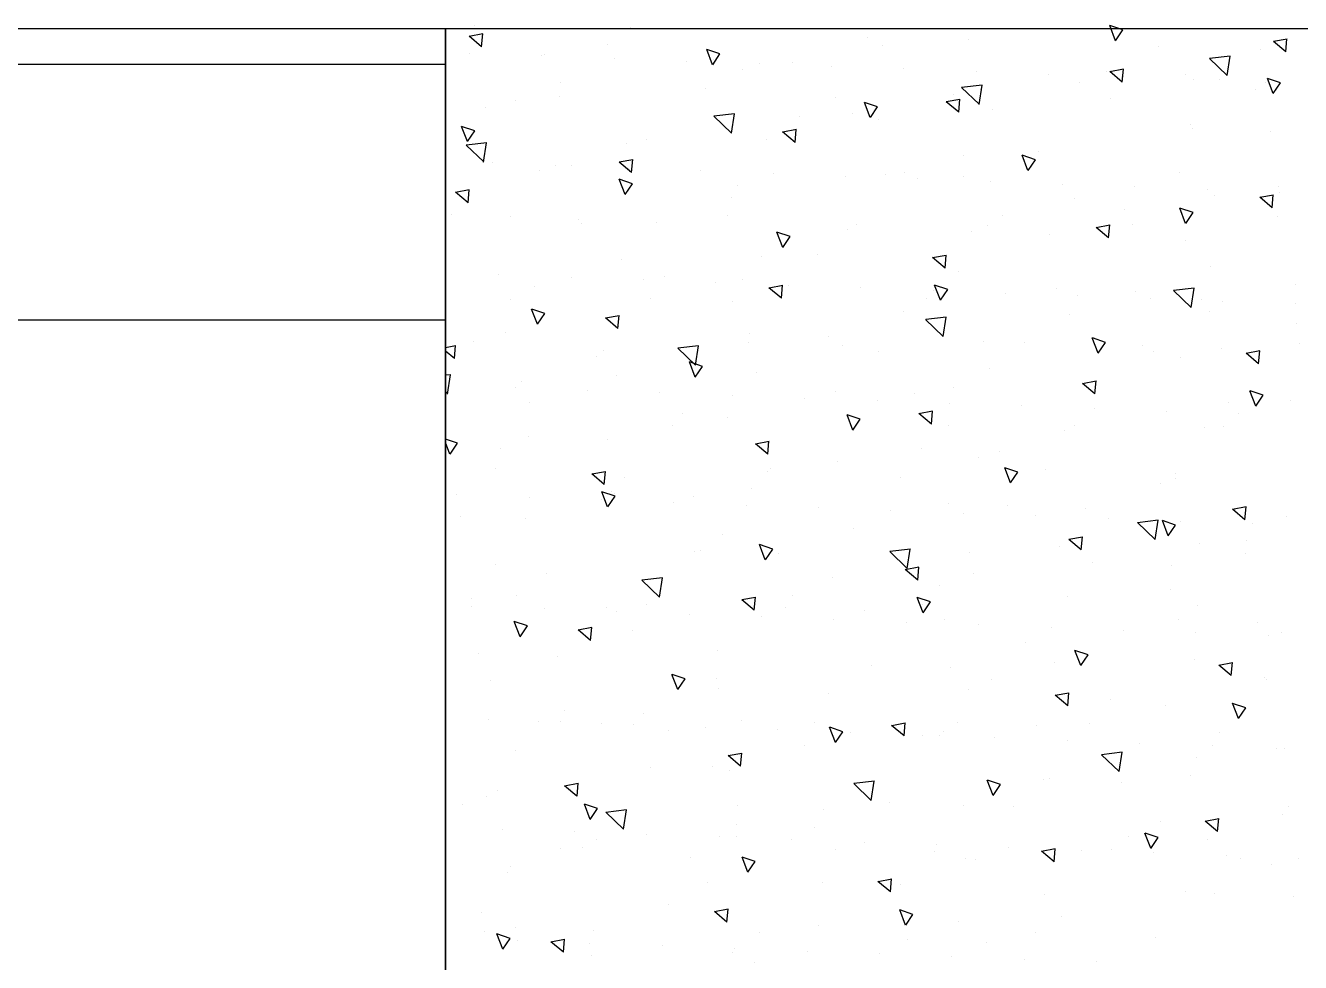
# Model space of a CAD drawing. Header units: metres. Extents: x 530797 to 531186, y 2675944 to 2676144.
# Drawn here: x 531147.135 to 531147.88, y 2676009.735 to 2676010.282 of the extents above; entities that cross this region are included whole.
import ezdxf

# ---------------------------------------------------------------- set-up
doc = ezdxf.new("R2010")
doc.units = ezdxf.units.M
doc.layers.add('IDT', color=7, linetype='Continuous')

# ---------------------------------------------------------------- blocks, each defined once
blk = doc.blocks.new('IDT')
at = {"layer": 'IDT', "color": 8}
for p, q in [((28.76703, 17.48292), (28.76703, 16.38292)), ((28.76703, 16.38292), (27.26703, 16.38292))]:
    blk.add_line(p, q, dxfattribs=at)
at = {"layer": 'IDT', "color": 8, "linetype": 'Continuous'}
for p, q in [((28.38682, 16.92805), (28.38682, 16.92805)), ((28.4291, 16.92651), (28.4291, 16.92651)), ((28.5867, 16.92825), (28.5867, 16.92825)), ((28.47137, 16.92497), (28.47137, 16.92497)), ((28.51365, 16.92342), (28.51365, 16.92342)), ((28.55593, 16.92188), (28.55593, 16.92188)), ((28.59821, 16.92033), (28.59821, 16.92033)), ((28.59974, 16.92257), (28.59974, 16.92257)), ((28.64048, 16.91879), (28.64048, 16.91879)), ((28.6817, 16.92461), (28.6817, 16.92461)), ((28.69824, 16.92245), (28.69758, 16.91486)), ((28.69825, 16.92245), (28.70554, 16.91633)), ((28.73363, 16.92068), (28.72937, 16.91436)), ((28.73368, 16.92066), (28.7371, 16.91176)), ((28.35217, 16.91375), (28.35217, 16.91375)), ((28.4227, 16.91119), (28.4227, 16.91119)), ((28.45117, 16.91648), (28.45117, 16.91648)), ((28.49708, 16.91486), (28.49708, 16.91486)), ((28.68276, 16.91724), (28.68276, 16.91724)), ((28.69755, 16.91501), (28.70551, 16.91648)), ((28.72504, 16.9157), (28.72504, 16.9157)), ((28.72937, 16.91436), (28.73705, 16.91179)), ((28.46742, 16.90477), (28.46742, 16.90477)), ((28.49831, 16.90667), (28.49405, 16.90036)), ((28.49836, 16.90665), (28.50177, 16.89776)), ((28.54938, 16.90682), (28.54938, 16.90682)), ((28.58352, 16.91081), (28.58352, 16.91081)), ((28.60271, 16.90483), (28.60205, 16.89724)), ((28.60272, 16.90483), (28.61001, 16.89871)), ((28.68055, 16.90953), (28.68055, 16.90953)), ((28.72645, 16.90791), (28.72645, 16.90791)), ((28.74434, 16.91044), (28.74434, 16.91044)), ((28.40742, 16.90179), (28.40742, 16.90179)), ((28.49405, 16.90036), (28.50173, 16.89778)), ((28.60202, 16.89739), (28.60998, 16.89886)), ((28.74625, 16.89935), (28.74625, 16.89935)), ((28.27189, 16.89002), (28.27189, 16.89002)), ((28.41706, 16.88902), (28.41706, 16.88902)), ((28.63679, 16.89484), (28.63679, 16.89484)), ((28.3178, 16.8884), (28.3178, 16.8884)), ((28.33511, 16.88697), (28.33511, 16.88697)), ((28.50126, 16.88307), (28.50126, 16.88307)), ((28.50649, 16.87977), (28.51445, 16.88124)), ((28.50719, 16.88721), (28.50652, 16.87962)), ((28.50719, 16.88721), (28.51449, 16.88109)), ((28.54717, 16.88145), (28.54717, 16.88145)), ((28.61394, 16.88155), (28.61394, 16.88155)), ((28.59041, 16.87577), (28.58615, 16.86946)), ((28.59046, 16.87575), (28.59387, 16.86686)), ((28.73064, 16.87612), (28.73064, 16.87612)), ((28.26893, 16.86748), (28.26893, 16.86748)), ((28.28475, 16.87122), (28.28475, 16.87122)), ((28.30248, 16.86793), (28.30248, 16.86793)), ((28.41166, 16.86959), (28.41099, 16.862)), ((28.41166, 16.86959), (28.41896, 16.86347)), ((28.45751, 16.86838), (28.45751, 16.86838)), ((28.4633, 16.86756), (28.4633, 16.86756)), ((28.58615, 16.86946), (28.59382, 16.86688)), ((28.62412, 16.86718), (28.62412, 16.86718)), ((28.72919, 16.87257), (28.72919, 16.87257)), ((28.3112, 16.86594), (28.3112, 16.86594)), ((28.35509, 16.86177), (28.35082, 16.85545)), ((28.35348, 16.86439), (28.35348, 16.86439)), ((28.35513, 16.86175), (28.35855, 16.85285)), ((28.37826, 16.86269), (28.37826, 16.86269)), ((28.39576, 16.86285), (28.39576, 16.86285)), ((28.41097, 16.86215), (28.41893, 16.86362)), ((28.43804, 16.8613), (28.43804, 16.8613)), ((28.48031, 16.85976), (28.48031, 16.85976)), ((28.48162, 16.86375), (28.48162, 16.86375)), ((28.53908, 16.86231), (28.53908, 16.86231)), ((28.68688, 16.86143), (28.68688, 16.86143)), ((28.6999, 16.86194), (28.6999, 16.86194)), ((28.31613, 16.85197), (28.31547, 16.84438)), ((28.31613, 16.85197), (28.32343, 16.84584)), ((28.32198, 16.85661), (28.32198, 16.85661)), ((28.35082, 16.85545), (28.3585, 16.85288)), ((28.36789, 16.85499), (28.36789, 16.85499)), ((28.52259, 16.85822), (28.52259, 16.85822)), ((28.56487, 16.85667), (28.56487, 16.85667)), ((28.59688, 16.85477), (28.59688, 16.85477)), ((28.60715, 16.85513), (28.60715, 16.85513)), ((28.64942, 16.85358), (28.64942, 16.85358)), ((28.67883, 16.85682), (28.67883, 16.85682)), ((28.6917, 16.85204), (28.6917, 16.85204)), ((28.31544, 16.84453), (28.3234, 16.846)), ((28.3493, 16.84595), (28.3493, 16.84595)), ((28.55136, 16.84966), (28.55136, 16.84966)), ((28.59726, 16.84804), (28.59726, 16.84804)), ((28.66315, 16.85064), (28.6614, 16.83934)), ((28.6631, 16.85061), (28.67341, 16.84072)), ((28.6825, 16.84487), (28.67824, 16.83856)), ((28.68255, 16.84485), (28.68596, 16.83596)), ((28.73398, 16.85049), (28.73398, 16.85049)), ((28.2746, 16.8375), (28.2746, 16.8375)), ((28.27822, 16.84192), (28.27822, 16.84192)), ((28.43542, 16.83712), (28.43542, 16.83712)), ((28.46456, 16.83697), (28.46456, 16.83697)), ((28.54652, 16.83902), (28.54652, 16.83902)), ((28.59624, 16.83675), (28.59624, 16.83675)), ((28.66135, 16.83935), (28.67341, 16.84075)), ((28.67824, 16.83856), (28.68591, 16.83598)), ((28.44718, 16.83087), (28.44292, 16.82455)), ((28.44723, 16.83084), (28.45064, 16.82195)), ((28.5076, 16.83497), (28.5076, 16.83497)), ((28.51842, 16.8338), (28.51667, 16.8225)), ((28.51837, 16.83378), (28.52868, 16.82388)), ((28.69027, 16.83136), (28.68961, 16.82377)), ((28.69028, 16.83136), (28.69757, 16.82524)), ((28.74339, 16.83155), (28.74339, 16.83155)), ((28.75705, 16.83638), (28.75705, 16.83638)), ((28.37207, 16.8232), (28.37207, 16.8232)), ((28.44292, 16.82455), (28.45059, 16.82198)), ((28.51661, 16.82251), (28.52868, 16.82392)), ((28.68958, 16.82392), (28.69754, 16.82539)), ((28.73697, 16.82802), (28.73697, 16.82802)), ((28.33224, 16.81918), (28.33224, 16.81918)), ((28.37369, 16.81696), (28.37193, 16.80567)), ((28.37364, 16.81694), (28.38395, 16.80705)), ((28.4142, 16.82122), (28.4142, 16.82122)), ((28.41798, 16.82158), (28.41798, 16.82158)), ((28.60145, 16.81625), (28.60145, 16.81625)), ((28.64735, 16.81463), (28.64735, 16.81463)), ((28.32831, 16.80851), (28.32831, 16.80851)), ((28.37188, 16.80568), (28.38394, 16.80708)), ((28.59405, 16.8063), (28.60201, 16.80777)), ((28.59475, 16.81374), (28.59408, 16.80615)), ((28.59475, 16.81374), (28.60205, 16.80762)), ((28.61107, 16.81375), (28.61107, 16.81375)), ((28.27706, 16.80333), (28.27706, 16.80333)), ((28.28188, 16.80342), (28.28188, 16.80342)), ((28.31934, 16.80179), (28.31934, 16.80179)), ((28.36161, 16.80024), (28.36161, 16.80024)), ((28.53927, 16.79997), (28.53501, 16.79365)), ((28.53932, 16.79994), (28.54274, 16.79105)), ((28.55769, 16.80156), (28.55769, 16.80156)), ((28.72633, 16.80477), (28.72633, 16.80477)), ((28.3152, 16.79386), (28.3152, 16.79386)), ((28.40389, 16.7987), (28.40389, 16.7987)), ((28.44617, 16.79716), (28.44617, 16.79716)), ((28.47602, 16.79349), (28.47602, 16.79349)), ((28.47876, 16.79596), (28.47876, 16.79596)), ((28.48845, 16.79561), (28.48845, 16.79561)), ((28.49922, 16.79612), (28.49855, 16.78853)), ((28.49922, 16.79612), (28.50652, 16.79)), ((28.53072, 16.79407), (28.53072, 16.79407)), ((28.53501, 16.79365), (28.54269, 16.79107)), ((28.573, 16.79252), (28.573, 16.79252)), ((28.63683, 16.79312), (28.63683, 16.79312)), ((28.30395, 16.78596), (28.29969, 16.77964)), ((28.304, 16.78594), (28.30742, 16.77705)), ((28.39097, 16.78862), (28.39097, 16.78862)), ((28.42216, 16.78979), (28.42216, 16.78979)), ((28.46807, 16.78817), (28.46807, 16.78817)), ((28.49852, 16.78868), (28.50649, 16.79015)), ((28.55179, 16.78825), (28.55179, 16.78825)), ((28.59401, 16.78698), (28.59401, 16.78698)), ((28.61528, 16.79098), (28.61528, 16.79098)), ((28.65756, 16.78943), (28.65756, 16.78943)), ((28.67597, 16.78902), (28.67597, 16.78902)), ((28.69983, 16.78789), (28.69983, 16.78789)), ((28.71261, 16.78787), (28.71261, 16.78787)), ((28.74211, 16.78635), (28.74211, 16.78635)), ((28.29969, 16.77964), (28.30737, 16.77707)), ((28.34644, 16.77816), (28.34644, 16.77816)), ((28.40369, 16.7785), (28.40302, 16.77091)), ((28.40369, 16.7785), (28.41099, 16.77237)), ((28.65154, 16.78284), (28.65154, 16.78284)), ((28.69744, 16.78122), (28.69744, 16.78122)), ((28.3784, 16.7751), (28.3784, 16.7751)), ((28.403, 16.77106), (28.41096, 16.77252)), ((28.54365, 16.77122), (28.54365, 16.77122)), ((28.28731, 16.76343), (28.28731, 16.76343)), ((28.44813, 16.76306), (28.44813, 16.76306)), ((28.4617, 16.76918), (28.4617, 16.76918)), ((28.60778, 16.76815), (28.60778, 16.76815)), ((28.60895, 16.76269), (28.60895, 16.76269)), ((28.63137, 16.76907), (28.62711, 16.76275)), ((28.62711, 16.76275), (28.63478, 16.76017)), ((28.63142, 16.76904), (28.63483, 16.76015)), ((28.74052, 16.76376), (28.74052, 16.76376)), ((28.28878, 16.76171), (28.28878, 16.76171)), ((28.30747, 16.75344), (28.31543, 16.7549)), ((28.30816, 16.76087), (28.3075, 16.75328)), ((28.30816, 16.76087), (28.31546, 16.75475)), ((28.39605, 16.75506), (28.39179, 16.74874)), ((28.3961, 16.75504), (28.39951, 16.74615)), ((28.47225, 16.75638), (28.47225, 16.75638)), ((28.51816, 16.75476), (28.51816, 16.75476)), ((28.32938, 16.75138), (28.32938, 16.75138)), ((28.39179, 16.74874), (28.39946, 16.74617)), ((28.41134, 16.75343), (28.41134, 16.75343)), ((28.70163, 16.74943), (28.70163, 16.74943)), ((28.74753, 16.74781), (28.74753, 16.74781)), ((28.42849, 16.74169), (28.42849, 16.74169)), ((28.60821, 16.74596), (28.60821, 16.74596)), ((28.6823, 16.74027), (28.68164, 16.73268)), ((28.68231, 16.74027), (28.6896, 16.73415)), ((28.27902, 16.73563), (28.27902, 16.73563)), ((28.28658, 16.73737), (28.28658, 16.73737)), ((28.32886, 16.73583), (28.32886, 16.73583)), ((28.37113, 16.73428), (28.37113, 16.73428)), ((28.41341, 16.73274), (28.41341, 16.73274)), ((28.65787, 16.73474), (28.65787, 16.73474)), ((28.68161, 16.73283), (28.68957, 16.7343)), ((28.72346, 16.73816), (28.7192, 16.73185)), ((28.72346, 16.73698), (28.72346, 16.73698)), ((28.72351, 16.73814), (28.72692, 16.72925)), ((28.29297, 16.72992), (28.29297, 16.72992)), ((28.33887, 16.7283), (28.33887, 16.7283)), ((28.45569, 16.73119), (28.45569, 16.73119)), ((28.47589, 16.72816), (28.47589, 16.72816)), ((28.49797, 16.72965), (28.49797, 16.72965)), ((28.54024, 16.7281), (28.54024, 16.7281)), ((28.58252, 16.72656), (28.58252, 16.72656)), ((28.6248, 16.72502), (28.6248, 16.72502)), ((28.7192, 16.73185), (28.72688, 16.72927)), ((28.32791, 16.7198), (28.32791, 16.7198)), ((28.48814, 16.72416), (28.48388, 16.71784)), ((28.48388, 16.71784), (28.49155, 16.71527)), ((28.48819, 16.72414), (28.4916, 16.71524)), ((28.48873, 16.71943), (28.48873, 16.71943)), ((28.52234, 16.72297), (28.52234, 16.72297)), ((28.56825, 16.72135), (28.56825, 16.72135)), ((28.58678, 16.72265), (28.58611, 16.71506)), ((28.58678, 16.72265), (28.59408, 16.71652)), ((28.59115, 16.71918), (28.59115, 16.71918)), ((28.64955, 16.71905), (28.64955, 16.71905)), ((28.66708, 16.72347), (28.66708, 16.72347)), ((28.6731, 16.72123), (28.6731, 16.72123)), ((28.70935, 16.72193), (28.70935, 16.72193)), ((28.75163, 16.72038), (28.75163, 16.72038)), ((28.34357, 16.71036), (28.34357, 16.71036)), ((28.40369, 16.71456), (28.40369, 16.71456)), ((28.5645, 16.71418), (28.5645, 16.71418)), ((28.58608, 16.71521), (28.59404, 16.71668)), ((28.64213, 16.7151), (28.64038, 16.7038)), ((28.64208, 16.71507), (28.65239, 16.70518)), ((28.72532, 16.71381), (28.72532, 16.71381)), ((28.75172, 16.71602), (28.75172, 16.71602)), ((28.47858, 16.70828), (28.47858, 16.70828)), ((28.49125, 16.70503), (28.49058, 16.69744)), ((28.49125, 16.70503), (28.49855, 16.6989)), ((28.54079, 16.70343), (28.54079, 16.70343)), ((28.64033, 16.70381), (28.65239, 16.70521)), ((28.34306, 16.69651), (28.34306, 16.69651)), ((28.45883, 16.70138), (28.45883, 16.70138)), ((28.49056, 16.69759), (28.49852, 16.69905)), ((28.4974, 16.69826), (28.49565, 16.68696)), ((28.49735, 16.69824), (28.50766, 16.68834)), ((28.70796, 16.70133), (28.70796, 16.70133)), ((28.73766, 16.69596), (28.73766, 16.69596)), ((28.30002, 16.68937), (28.30002, 16.68937)), ((28.38896, 16.69489), (28.38896, 16.69489)), ((28.46084, 16.68899), (28.46084, 16.68899)), ((28.49559, 16.68697), (28.50765, 16.68838)), ((28.57243, 16.68956), (28.57243, 16.68956)), ((28.58023, 16.69326), (28.57597, 16.68694)), ((28.58028, 16.69324), (28.5837, 16.68434)), ((28.61834, 16.68794), (28.61834, 16.68794)), ((28.62166, 16.68862), (28.62166, 16.68862)), ((28.2993, 16.68182), (28.2993, 16.68182)), ((28.32652, 16.68359), (28.32652, 16.68359)), ((28.35267, 16.68142), (28.35091, 16.67013)), ((28.35261, 16.6814), (28.36292, 16.67151)), ((28.39503, 16.67996), (28.40299, 16.68143)), ((28.39572, 16.6874), (28.39505, 16.67981)), ((28.39572, 16.6874), (28.40302, 16.68128)), ((28.40847, 16.68563), (28.40847, 16.68563)), ((28.57597, 16.68694), (28.58365, 16.68437)), ((28.34491, 16.67925), (28.34065, 16.67294)), ((28.34065, 16.67294), (28.34833, 16.67036)), ((28.34496, 16.67923), (28.34838, 16.67034)), ((28.52867, 16.67487), (28.52867, 16.67487)), ((28.60534, 16.67816), (28.60534, 16.67816)), ((28.27615, 16.66783), (28.27615, 16.66783)), ((28.29552, 16.67216), (28.29552, 16.67216)), ((28.30019, 16.66978), (28.29953, 16.66219)), ((28.30019, 16.66978), (28.30749, 16.66366)), ((28.3378, 16.67062), (28.3378, 16.67062)), ((28.35086, 16.67014), (28.36292, 16.67154)), ((28.38008, 16.66908), (28.38008, 16.66908)), ((28.42235, 16.66753), (28.42235, 16.66753)), ((28.46463, 16.66599), (28.46463, 16.66599)), ((28.7206, 16.66918), (28.7206, 16.66918)), ((28.75805, 16.66792), (28.75805, 16.66792)), ((28.2995, 16.66234), (28.30746, 16.66381)), ((28.39315, 16.6631), (28.39315, 16.6631)), ((28.43905, 16.66148), (28.43905, 16.66148)), ((28.47303, 16.66037), (28.47303, 16.66037)), ((28.50691, 16.66444), (28.50691, 16.66444)), ((28.54919, 16.6629), (28.54919, 16.6629)), ((28.59146, 16.66135), (28.59146, 16.66135)), ((28.63374, 16.65981), (28.63374, 16.65981)), ((28.67233, 16.66236), (28.66807, 16.65604)), ((28.67238, 16.66233), (28.67579, 16.65344)), ((28.67602, 16.65827), (28.67602, 16.65827)), ((28.58828, 16.65139), (28.58828, 16.65139)), ((28.62252, 16.65615), (28.62252, 16.65615)), ((28.66807, 16.65604), (28.67574, 16.65346)), ((28.66843, 16.65453), (28.66843, 16.65453)), ((28.67024, 16.65343), (28.67024, 16.65343)), ((28.7183, 16.65672), (28.7183, 16.65672)), ((28.76057, 16.65518), (28.76057, 16.65518)), ((28.34062, 16.64574), (28.34062, 16.64574)), ((28.34939, 16.64841), (28.34939, 16.64841)), ((28.43701, 16.64835), (28.43275, 16.64203)), ((28.43706, 16.64833), (28.44047, 16.63944)), ((28.50144, 16.64536), (28.50144, 16.64536)), ((28.66226, 16.64499), (28.66226, 16.64499)), ((28.67364, 16.64174), (28.6816, 16.64321)), ((28.67433, 16.64918), (28.67367, 16.64159)), ((28.67434, 16.64918), (28.68163, 16.64305)), ((28.34071, 16.64257), (28.34071, 16.64257)), ((28.4164, 16.64049), (28.4164, 16.64049)), ((28.43275, 16.64203), (28.44042, 16.63946)), ((28.53792, 16.63563), (28.53792, 16.63563)), ((28.57722, 16.64012), (28.57722, 16.64012)), ((28.57876, 16.64146), (28.57876, 16.64146)), ((28.73804, 16.63974), (28.73804, 16.63974)), ((28.44324, 16.62969), (28.44324, 16.62969)), ((28.45597, 16.63359), (28.45597, 16.63359)), ((28.48914, 16.62807), (28.48914, 16.62807)), ((28.57881, 16.63156), (28.57814, 16.62396)), ((28.57881, 16.63156), (28.58611, 16.62543)), ((28.7348, 16.62817), (28.7348, 16.62817)), ((28.76442, 16.63146), (28.76016, 16.62514)), ((28.76447, 16.63143), (28.76703, 16.62476)), ((28.57811, 16.62412), (28.58607, 16.62558)), ((28.67261, 16.62274), (28.67261, 16.62274)), ((28.71852, 16.62112), (28.71852, 16.62112)), ((28.76016, 16.62514), (28.76703, 16.62283)), ((28.31274, 16.6153), (28.31274, 16.6153)), ((28.32365, 16.61579), (28.32365, 16.61579)), ((28.39948, 16.615), (28.39948, 16.615)), ((28.40561, 16.61784), (28.40561, 16.61784)), ((28.47356, 16.61493), (28.47356, 16.61493)), ((28.48328, 16.61393), (28.48261, 16.60634)), ((28.48328, 16.61393), (28.49058, 16.60781)), ((28.5291, 16.61745), (28.52484, 16.61113)), ((28.52915, 16.61743), (28.53257, 16.60854)), ((28.63438, 16.61456), (28.63438, 16.61456)), ((28.30365, 16.60802), (28.30365, 16.60802)), ((28.34593, 16.60647), (28.34593, 16.60647)), ((28.48259, 16.60649), (28.49055, 16.60796)), ((28.52484, 16.61113), (28.53252, 16.60856)), ((28.60248, 16.61037), (28.60248, 16.61037)), ((28.62886, 16.60805), (28.62886, 16.60805)), ((28.27329, 16.60004), (28.27329, 16.60004)), ((28.29378, 16.60345), (28.28952, 16.59713)), ((28.29383, 16.60342), (28.29724, 16.59453)), ((28.30986, 16.60161), (28.30986, 16.60161)), ((28.38821, 16.60493), (28.38821, 16.60493)), ((28.43048, 16.60338), (28.43048, 16.60338)), ((28.47276, 16.60184), (28.47276, 16.60184)), ((28.51504, 16.60029), (28.51504, 16.60029)), ((28.55732, 16.59875), (28.55732, 16.59875)), ((28.71774, 16.60139), (28.71774, 16.60139)), ((28.28952, 16.59713), (28.2972, 16.59455)), ((28.38775, 16.59631), (28.38708, 16.58872)), ((28.38775, 16.59631), (28.39505, 16.59019)), ((28.47016, 16.59257), (28.47016, 16.59257)), ((28.49333, 16.59628), (28.49333, 16.59628)), ((28.53923, 16.59466), (28.53923, 16.59466)), ((28.59959, 16.59721), (28.59959, 16.59721)), ((28.64187, 16.59566), (28.64187, 16.59566)), ((28.68415, 16.59412), (28.68415, 16.59412)), ((28.72643, 16.59257), (28.72643, 16.59257)), ((28.76585, 16.5964), (28.76409, 16.5851)), ((28.7658, 16.59637), (28.76703, 16.59518)), ((28.38706, 16.58887), (28.39502, 16.59034)), ((28.58542, 16.58359), (28.58542, 16.58359)), ((28.6212, 16.58655), (28.61694, 16.58023)), ((28.62125, 16.58653), (28.62466, 16.57763)), ((28.66738, 16.58564), (28.66738, 16.58564)), ((28.7227, 16.58933), (28.7227, 16.58933)), ((28.76404, 16.58511), (28.76703, 16.58546)), ((28.29222, 16.57869), (28.29156, 16.5711)), ((28.29222, 16.57869), (28.29952, 16.57257)), ((28.44957, 16.58159), (28.44957, 16.58159)), ((28.61694, 16.58023), (28.62461, 16.57766)), ((28.62111, 16.57956), (28.61936, 16.56826)), ((28.62106, 16.57953), (28.63137, 16.56964)), ((28.29153, 16.57125), (28.29949, 16.57272)), ((28.31405, 16.56982), (28.31405, 16.56982)), ((28.33785, 16.57477), (28.33785, 16.57477)), ((28.35334, 16.57167), (28.35334, 16.57167)), ((28.38588, 16.57254), (28.38161, 16.56623)), ((28.38592, 16.57252), (28.38934, 16.56363)), ((28.51416, 16.5713), (28.51416, 16.5713)), ((28.61931, 16.56827), (28.63137, 16.56967)), ((28.67497, 16.57092), (28.67497, 16.57092)), ((28.67895, 16.57464), (28.67895, 16.57464)), ((28.7612, 16.56827), (28.76703, 16.56934)), ((28.76189, 16.57571), (28.76123, 16.56812)), ((28.7619, 16.57571), (28.76703, 16.5714)), ((28.26829, 16.5668), (28.26829, 16.5668)), ((28.35995, 16.5682), (28.35995, 16.5682)), ((28.38162, 16.56623), (28.38929, 16.56365)), ((28.42911, 16.56643), (28.42911, 16.56643)), ((28.4531, 16.56579), (28.4531, 16.56579)), ((28.47638, 16.56272), (28.47463, 16.55143)), ((28.47633, 16.5627), (28.48664, 16.5528)), ((28.53506, 16.56784), (28.53506, 16.56784)), ((28.54342, 16.56287), (28.54342, 16.56287)), ((28.58932, 16.56125), (28.58932, 16.56125)), ((28.58993, 16.56605), (28.58993, 16.56605)), ((28.75075, 16.56568), (28.75075, 16.56568)), ((28.27029, 16.55513), (28.27029, 16.55513)), ((28.66636, 16.55808), (28.6657, 16.55049)), ((28.66637, 16.55808), (28.67366, 16.55196)), ((28.71329, 16.55565), (28.70903, 16.54933)), ((28.71334, 16.55563), (28.71675, 16.54673)), ((28.73193, 16.56037), (28.73193, 16.56037)), ((28.32079, 16.54799), (28.32079, 16.54799)), ((28.40274, 16.55004), (28.40274, 16.55004)), ((28.47457, 16.55143), (28.48663, 16.55284)), ((28.49966, 16.54818), (28.49966, 16.54818)), ((28.66567, 16.55064), (28.67363, 16.55211)), ((28.70903, 16.54933), (28.7167, 16.54676)), ((28.2709, 16.5436), (28.2709, 16.5436)), ((28.31317, 16.54205), (28.31317, 16.54205)), ((28.32545, 16.54124), (28.32545, 16.54124)), ((28.33164, 16.54588), (28.32989, 16.53459)), ((28.33159, 16.54586), (28.3419, 16.53597)), ((28.35545, 16.54051), (28.35545, 16.54051)), ((28.39773, 16.53896), (28.39773, 16.53896)), ((28.47797, 16.54164), (28.47371, 16.53533)), ((28.47802, 16.54162), (28.48143, 16.53273)), ((28.48627, 16.54087), (28.48627, 16.54087)), ((28.57084, 16.54046), (28.57017, 16.53287)), ((28.57084, 16.54046), (28.57814, 16.53434)), ((28.59961, 16.54257), (28.59961, 16.54257)), ((28.64709, 16.54049), (28.64709, 16.54049)), ((28.72904, 16.54123), (28.72904, 16.54123)), ((28.27043, 16.53224), (28.27043, 16.53224)), ((28.32984, 16.5346), (28.3419, 16.536)), ((28.36414, 16.53641), (28.36414, 16.53641)), ((28.41004, 16.53479), (28.41004, 16.53479)), ((28.44001, 16.53742), (28.44001, 16.53742)), ((28.47371, 16.53533), (28.48138, 16.53275)), ((28.48228, 16.53588), (28.48228, 16.53588)), ((28.52456, 16.53433), (28.52456, 16.53433)), ((28.56684, 16.53279), (28.56684, 16.53279)), ((28.57014, 16.53302), (28.57811, 16.53449)), ((28.71487, 16.53359), (28.71487, 16.53359)), ((28.4673, 16.52477), (28.4673, 16.52477)), ((28.59351, 16.52946), (28.59351, 16.52946)), ((28.60912, 16.53124), (28.60912, 16.53124)), ((28.63941, 16.52784), (28.63941, 16.52784)), ((28.65139, 16.5297), (28.65139, 16.5297)), ((28.69367, 16.52815), (28.69367, 16.52815)), ((28.73595, 16.52661), (28.73595, 16.52661)), ((28.32038, 16.52172), (28.32038, 16.52172)), ((28.47462, 16.5154), (28.48258, 16.51687)), ((28.47531, 16.52284), (28.47464, 16.51525)), ((28.47531, 16.52284), (28.48261, 16.51672)), ((28.66451, 16.51784), (28.66451, 16.51784)), ((28.54975, 16.51477), (28.54975, 16.51477)), ((28.57006, 16.51074), (28.5658, 16.50443)), ((28.57011, 16.51072), (28.57353, 16.50183)), ((28.58256, 16.51579), (28.58256, 16.51579)), ((28.33498, 16.50698), (28.33498, 16.50698)), ((28.37978, 16.50522), (28.37912, 16.49763)), ((28.37978, 16.50522), (28.38708, 16.4991)), ((28.41423, 16.503), (28.41423, 16.503)), ((28.5658, 16.50443), (28.57348, 16.50185)), ((28.33474, 16.49674), (28.33048, 16.49042)), ((28.33479, 16.49672), (28.33821, 16.48782)), ((28.36605, 16.49761), (28.36605, 16.49761)), ((28.37909, 16.49778), (28.38705, 16.49925)), ((28.45024, 16.498), (28.45024, 16.498)), ((28.46013, 16.50138), (28.46013, 16.50138)), ((28.52687, 16.49723), (28.52687, 16.49723)), ((28.53219, 16.50004), (28.53219, 16.50004)), ((28.6436, 16.49605), (28.6436, 16.49605)), ((28.68769, 16.49686), (28.68769, 16.49686)), ((28.6895, 16.49443), (28.6895, 16.49443)), ((28.28101, 16.49274), (28.28101, 16.49274)), ((28.28425, 16.4876), (28.28359, 16.48001)), ((28.28425, 16.4876), (28.29155, 16.48148)), ((28.33048, 16.49042), (28.33816, 16.48785)), ((28.37047, 16.48831), (28.37047, 16.48831)), ((28.44183, 16.49236), (28.44183, 16.49236)), ((28.60264, 16.49199), (28.60264, 16.49199)), ((28.72907, 16.49257), (28.72907, 16.49257)), ((28.76346, 16.49161), (28.76346, 16.49161)), ((28.28356, 16.48016), (28.29152, 16.48163)), ((28.31792, 16.4802), (28.31792, 16.4802)), ((28.39988, 16.48225), (28.39988, 16.48225)), ((28.59984, 16.48136), (28.59984, 16.48136)), ((28.66216, 16.47984), (28.6579, 16.47352)), ((28.66221, 16.47982), (28.66562, 16.47093)), ((28.75392, 16.48461), (28.75326, 16.47702)), ((28.75393, 16.48461), (28.76122, 16.47849)), ((28.27984, 16.47839), (28.27984, 16.47839)), ((28.28085, 16.47492), (28.28085, 16.47492)), ((28.32212, 16.47685), (28.32212, 16.47685)), ((28.36439, 16.4753), (28.36439, 16.4753)), ((28.40667, 16.47376), (28.40667, 16.47376)), ((28.44895, 16.47221), (28.44895, 16.47221)), ((28.59675, 16.47478), (28.59675, 16.47478)), ((28.6579, 16.47352), (28.66557, 16.47095)), ((28.75323, 16.47717), (28.76119, 16.47864)), ((28.33816, 16.46718), (28.33816, 16.46718)), ((28.42684, 16.46584), (28.42258, 16.45952)), ((28.42689, 16.46581), (28.4303, 16.45692)), ((28.46432, 16.46959), (28.46432, 16.46959)), ((28.49123, 16.47067), (28.49123, 16.47067)), ((28.49898, 16.4668), (28.49898, 16.4668)), ((28.51022, 16.46797), (28.51022, 16.46797)), ((28.5335, 16.46913), (28.5335, 16.46913)), ((28.57578, 16.46758), (28.57578, 16.46758)), ((28.61806, 16.46604), (28.61806, 16.46604)), ((28.6584, 16.46699), (28.65773, 16.4594)), ((28.6584, 16.46699), (28.6657, 16.46087)), ((28.6598, 16.46643), (28.6598, 16.46643)), ((28.66034, 16.46449), (28.66034, 16.46449)), ((28.71201, 16.4658), (28.71201, 16.4658)), ((28.42258, 16.45952), (28.43025, 16.45694)), ((28.46443, 16.45698), (28.46443, 16.45698)), ((28.6577, 16.45955), (28.66566, 16.46102)), ((28.69369, 16.46264), (28.69369, 16.46264)), ((28.70261, 16.46295), (28.70261, 16.46295)), ((28.7396, 16.46102), (28.7396, 16.46102)), ((28.74483, 16.46086), (28.74307, 16.44956)), ((28.74477, 16.46083), (28.75508, 16.45094)), ((28.74489, 16.4614), (28.74489, 16.4614)), ((28.42056, 16.4549), (28.42056, 16.4549)), ((28.56287, 16.44937), (28.5622, 16.44178)), ((28.56287, 16.44937), (28.57017, 16.44325)), ((28.66165, 16.45005), (28.66165, 16.45005)), ((28.74302, 16.44957), (28.75508, 16.45097)), ((28.28503, 16.44313), (28.28503, 16.44313)), ((28.56217, 16.44193), (28.57014, 16.4434)), ((28.57969, 16.448), (28.57969, 16.448)), ((28.60009, 16.44402), (28.59834, 16.43272)), ((28.60004, 16.44399), (28.61035, 16.4341)), ((28.64993, 16.44795), (28.64993, 16.44795)), ((28.75425, 16.44894), (28.74999, 16.44262)), ((28.74999, 16.44262), (28.75767, 16.44005)), ((28.7543, 16.44892), (28.75771, 16.44003)), ((28.33094, 16.44151), (28.33094, 16.44151)), ((28.33212, 16.43918), (28.33212, 16.43918)), ((28.51441, 16.43618), (28.51441, 16.43618)), ((28.51893, 16.43494), (28.51467, 16.42862)), ((28.51898, 16.43491), (28.52239, 16.42602)), ((28.56031, 16.43456), (28.56031, 16.43456)), ((28.44737, 16.4302), (28.44737, 16.4302)), ((28.45536, 16.42718), (28.45361, 16.41589)), ((28.45531, 16.42716), (28.46562, 16.41727)), ((28.46734, 16.43175), (28.46667, 16.42416)), ((28.46734, 16.43175), (28.47464, 16.42563)), ((28.51467, 16.42862), (28.52234, 16.42604)), ((28.52933, 16.43225), (28.52933, 16.43225)), ((28.59829, 16.43273), (28.61035, 16.43413)), ((28.74378, 16.42923), (28.74378, 16.42923)), ((28.28361, 16.42093), (28.27935, 16.41461)), ((28.28366, 16.42091), (28.28707, 16.41202)), ((28.37876, 16.42354), (28.37876, 16.42354)), ((28.46665, 16.42431), (28.47461, 16.42578)), ((28.47065, 16.42149), (28.47065, 16.42149)), ((28.53958, 16.42317), (28.53958, 16.42317)), ((28.7004, 16.42279), (28.7004, 16.42279)), ((28.7262, 16.42478), (28.7262, 16.42478)), ((28.27935, 16.41461), (28.28702, 16.41204)), ((28.28797, 16.41424), (28.28797, 16.41424)), ((28.29372, 16.41867), (28.29372, 16.41867)), ((28.31506, 16.4124), (28.31506, 16.4124)), ((28.33025, 16.4127), (28.33025, 16.4127)), ((28.37181, 16.41413), (28.37115, 16.40654)), ((28.37181, 16.41413), (28.37911, 16.408)), ((28.39701, 16.41445), (28.39701, 16.41445)), ((28.45355, 16.41589), (28.46561, 16.4173)), ((28.45454, 16.4183), (28.45454, 16.4183)), ((28.61536, 16.41792), (28.61536, 16.41792)), ((28.70002, 16.41454), (28.70002, 16.41454)), ((28.31062, 16.41034), (28.30887, 16.39905)), ((28.31057, 16.41032), (28.32088, 16.40043)), ((28.33512, 16.40972), (28.33512, 16.40972)), ((28.37112, 16.40669), (28.37908, 16.40816)), ((28.37252, 16.41115), (28.37252, 16.41115)), ((28.38103, 16.4081), (28.38103, 16.4081)), ((28.4148, 16.40961), (28.4148, 16.40961)), ((28.45708, 16.40807), (28.45708, 16.40807)), ((28.49936, 16.40652), (28.49936, 16.40652)), ((28.54163, 16.40498), (28.54163, 16.40498)), ((28.59389, 16.40698), (28.59389, 16.40698)), ((28.30882, 16.39906), (28.32088, 16.40046)), ((28.5645, 16.40277), (28.5645, 16.40277)), ((28.58391, 16.40343), (28.58391, 16.40343)), ((28.61103, 16.40403), (28.60676, 16.39772)), ((28.60676, 16.39772), (28.61444, 16.39514)), ((28.6104, 16.40115), (28.6104, 16.40115)), ((28.61107, 16.40401), (28.61449, 16.39512)), ((28.62619, 16.40189), (28.62619, 16.40189)), ((28.66847, 16.40034), (28.66847, 16.40034)), ((28.70914, 16.398), (28.70914, 16.398)), ((28.71074, 16.3988), (28.71074, 16.3988)), ((28.75302, 16.39726), (28.75302, 16.39726)), ((28.27559, 16.38907), (28.28355, 16.39054)), ((28.27628, 16.39651), (28.27562, 16.38891)), ((28.27629, 16.39651), (28.28358, 16.39038)), ((28.29137, 16.39503), (28.29137, 16.39503)), ((28.35088, 16.39311), (28.35088, 16.39311)), ((28.3757, 16.39003), (28.37144, 16.38371)), ((28.37575, 16.39001), (28.37917, 16.38111)), ((28.5117, 16.39274), (28.5117, 16.39274)), ((28.67252, 16.39236), (28.67252, 16.39236)), ((28.74595, 16.39352), (28.74529, 16.38593)), ((28.74596, 16.39352), (28.75325, 16.3874)), ((28.37144, 16.38371), (28.37912, 16.38114)), ((28.46157, 16.38918), (28.46157, 16.38918)), ((28.52074, 16.38808), (28.52074, 16.38808)), ((28.74526, 16.38608), (28.75322, 16.38755)), ((28.65878, 16.38225), (28.65878, 16.38225)), ((28.75011, 16.38113), (28.75011, 16.38113))]:
    blk.add_line(p, q, dxfattribs=at)
at = {"layer": 'IDT', "color": 7}
for p, q in [((28.76703, 16.40377), (28.76703, 16.55334)), ((28.76703, 16.55334), (29.47218, 16.55334)), ((29.47218, 16.40377), (28.76703, 16.40377))]:
    blk.add_line(p, q, dxfattribs=at)
at = {"layer": 'IDT', "color": 8}
blk.add_lwpolyline([(31.56703, 17.48292), (31.56703, 16.38292), (28.76703, 16.38292), (28.76703, 17.48292)], close=True, dxfattribs=at)

msp = doc.modelspace()

# ---------------------------------------------------------------- block references
at = {"layer": 'IDT', "color": 8, "rotation": 180}
msp.add_blockref('IDT', (531176.14728, 2676026.66297), dxfattribs=at)

doc.saveas('drawing.dxf')
